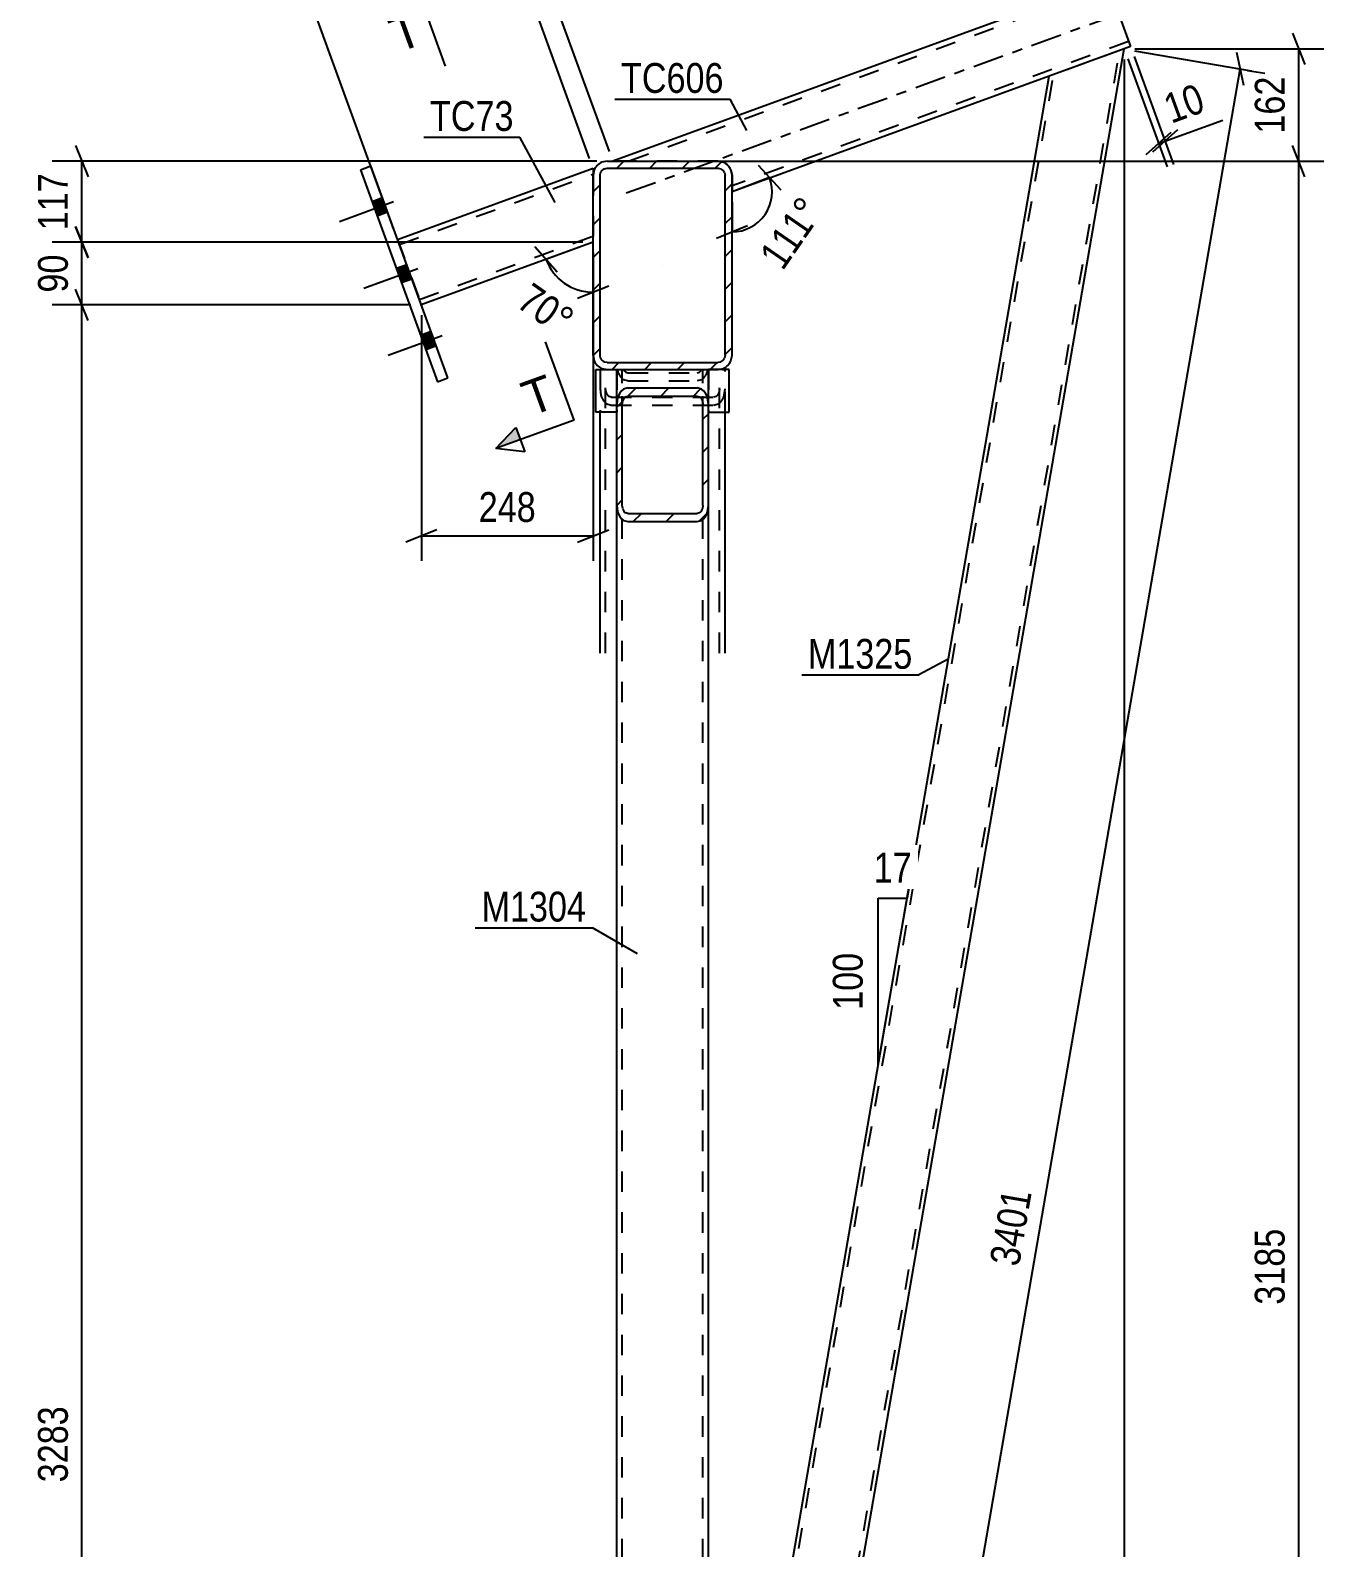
# Model space of a CAD drawing. Header units: millimetres. Extents: x -174 to 1015, y -641 to 200.
# Drawn here: x -11.3 to 112.9, y -495.1 to -349.4 of the extents above; entities that cross this region are included whole.
import ezdxf

# ---------------------------------------------------------------- set-up
doc = ezdxf.new("R2010")
doc.units = ezdxf.units.MM
doc.linetypes.add('DXK_LINE_DOT2', pattern=[3.9198, 1.9599, -1.9599])
doc.linetypes.add('DXK_LINE_DOT3', pattern=[5.9187, 2.979, -0.9799, 0.9799, -0.9799])
doc.styles.add('Arial', font='ARIAL.TTF', dxfattribs={"height": 0.2})
doc.styles.add('Arial Narrow', font='ARIALN.TTF', dxfattribs={"height": 0.2})

# ---------------------------------------------------------------- blocks, each defined once
blk = doc.blocks.new('Part-814735029-8813 - 4005')
at = {"color": 2, "linetype": 'Continuous'}
for p, q in [((55.08, -574.65), (93.73, -351.2)), ((93.73, -351.2), (86.51, -353.83)), ((53.78, -543.08), (86.51, -353.83)), ((53.78, -561.59), (53.78, -547.31)), ((55.02, -574.65), (54.71, -574.65)), ((55.02, -574.65), (55.08, -574.65))]:
    blk.add_line(p, q, dxfattribs=at)
at = {"color": 7, "linetype": 'DXK_LINE_DOT2'}
for p, q in [((54.68, -574.65), (93.29, -351.36)), ((53.78, -545.43), (86.94, -353.67)), ((53.78, -543.08), (53.78, -547.31)), ((53.78, -574.65), (53.78, -561.59)), ((54.85, -574.65), (53.78, -574.65))]:
    blk.add_line(p, q, dxfattribs=at)
blk = doc.blocks.new('Part-814735029-4050 - 4005')
at = {"color": 7, "linetype": 'DXK_LINE_DOT2'}
for p, q in [((92.23, -345.22), (46.17, -361.98)), ((90.44, -345.3), (84.18, -347.58)), ((92.15, -345.01), (92.05, -344.72)), ((94.14, -350.48), (56.05, -364.35)), ((93.73, -351.2), (86.51, -353.83)), ((54.71, -361.98), (44.61, -361.98)), ((54.71, -361.98), (55.22, -362.08)), ((55.22, -362.08), (54.71, -361.98)), ((54.71, -361.98), (55.22, -362.08)), ((55.22, -362.08), (54.71, -361.98)), ((55.94, -362.81), (56.05, -363.32)), ((56.05, -363.32), (55.94, -362.81)), ((55.94, -362.81), (56.05, -363.32)), ((56.05, -363.32), (55.94, -362.81)), ((56.05, -363.32), (56.05, -364.92))]:
    blk.add_line(p, q, dxfattribs=at)
at = {"color": 2, "linetype": 'Continuous'}
for p, q in [((92.05, -344.72), (90.44, -345.3)), ((92.05, -344.72), (94.33, -350.98)), ((84.18, -347.58), (44.61, -361.98)), ((94.33, -350.98), (93.73, -351.2)), ((86.51, -353.83), (56.05, -364.92))]:
    blk.add_line(p, q, dxfattribs=at)
at = {"color": 7, "linetype": 'DXK_LINE_DOT3'}
blk.add_line((93.19, -347.85), (45.75, -365.12), dxfattribs=at)
at = {"color": 7, "linetype": 'DXK_LINE_DOT2'}
blk.add_arc((54.71, -363.32), 1.33, 22.5, 67.5, dxfattribs=at)
blk.add_arc((54.71, -363.32), 1.33, 22.5, 67.5, dxfattribs=at)
blk.add_arc((54.71, -363.32), 1.33, 22.5, 67.5, dxfattribs=at)
blk.add_arc((54.71, -363.32), 1.33, 22.5, 67.5, dxfattribs=at)
blk = doc.blocks.new('Part-814735029-4053 - 4005')
at = {"color": 2, "linetype": 'Continuous'}
for p, q in [((20.35, -362.81), (21.35, -362.44)), ((20.35, -362.81), (27.76, -383.17)), ((28.76, -382.8), (21.35, -362.44)), ((27.76, -383.17), (28.76, -382.8))]:
    blk.add_line(p, q, dxfattribs=at)
blk = doc.blocks.new('Part-814735029-4055 - 4005')
at = {"color": 2, "linetype": 'Continuous'}
for p, q in [((23.92, -369.49), (42.71, -362.65)), ((42.71, -362.65), (42.71, -363.32)), ((26.2, -375.75), (42.71, -369.74))]:
    blk.add_line(p, q, dxfattribs=at)
at = {"color": 7, "linetype": 'DXK_LINE_DOT2'}
for p, q in [((24.1, -369.99), (42.71, -363.22)), ((42.71, -363.32), (42.71, -369.74)), ((23.92, -369.49), (26.2, -375.75)), ((26.02, -375.25), (42.71, -369.18))]:
    blk.add_line(p, q, dxfattribs=at)
blk = doc.blocks.new('Bolt-814735029-4065 - 4005')
at = {"linetype": 'Continuous'}
for points in [[(22.97, -366.89), (22.47, -365.51), (21.47, -365.88), (21.97, -367.26)], [(22.97, -366.89), (22.47, -365.51), (21.47, -365.88), (21.97, -367.26)], [(22.97, -366.89), (22.47, -365.51), (21.47, -365.88), (21.97, -367.26)], [(25.31, -373.31), (24.81, -371.93), (23.81, -372.3), (24.31, -373.68)], [(25.31, -373.31), (24.81, -371.93), (23.81, -372.3), (24.31, -373.68)], [(27.65, -379.73), (27.14, -378.35), (26.14, -378.72), (26.64, -380.1)], [(27.65, -379.73), (27.14, -378.35), (26.14, -378.72), (26.64, -380.1)], [(27.65, -379.73), (27.14, -378.35), (26.14, -378.72), (26.64, -380.1)]]:
    blk.add_hatch(color=1, dxfattribs=at).paths.add_polyline_path(points)
at = {"color": 1, "linetype": 'Continuous'}
for p, q in [((22.47, -365.51), (21.47, -365.88)), ((22.47, -365.51), (21.47, -365.88)), ((22.47, -365.51), (21.47, -365.88)), ((23.54, -365.9), (18.34, -367.8)), ((23.54, -365.9), (18.34, -367.8)), ((23.54, -365.9), (18.34, -367.8)), ((22.97, -366.89), (21.97, -367.26)), ((22.97, -366.89), (21.97, -367.26)), ((22.97, -366.89), (21.97, -367.26)), ((25.87, -372.33), (20.67, -374.22)), ((25.87, -372.33), (20.67, -374.22)), ((24.81, -371.93), (23.81, -372.3)), ((24.81, -371.93), (23.81, -372.3)), ((25.31, -373.31), (24.31, -373.68)), ((25.31, -373.31), (24.31, -373.68)), ((28.21, -378.75), (23.01, -380.64)), ((28.21, -378.75), (23.01, -380.64)), ((28.21, -378.75), (23.01, -380.64)), ((27.14, -378.35), (26.14, -378.72)), ((27.14, -378.35), (26.14, -378.72)), ((27.14, -378.35), (26.14, -378.72)), ((27.65, -379.73), (26.64, -380.1)), ((27.65, -379.73), (26.64, -380.1)), ((27.65, -379.73), (26.64, -380.1))]:
    blk.add_line(p, q, dxfattribs=at)
blk = doc.blocks.new('Part-814735029-4068 - 4005')
at = {"linetype": 'Continuous'}
h = blk.add_hatch(dxfattribs=at)
h.set_pattern_fill('', scale=0.7, style=0, pattern_type=0)
h.set_pattern_definition([(45, (44.9787, -395.0465), (-1.57154, 1.57154), [])])
h.paths.add_polyline_path([(44.98, -385.32), (44.98, -395.05), (45.06, -395.64), (45.29, -396.15), (45.64, -396.48), (46.05, -396.6), (52.71, -396.6), (53.12, -396.48), (53.47, -396.15), (53.7, -395.64), (53.78, -395.05), (53.78, -385.32), (53.7, -384.72), (53.47, -384.21), (53.12, -383.88), (52.71, -383.76), (46.05, -383.76), (45.64, -383.88), (45.29, -384.21), (45.06, -384.72)])
h.paths.add_polyline_path([(45.67, -384.76), (45.84, -384.6), (46.05, -384.54), (52.71, -384.54), (52.92, -384.6), (53.09, -384.76), (53.2, -385.02), (53.25, -385.32), (53.25, -395.05), (53.2, -395.34), (53.09, -395.6), (52.92, -395.77), (52.71, -395.82), (46.05, -395.82), (45.84, -395.77), (45.67, -395.6), (45.55, -395.34), (45.51, -395.05), (45.51, -385.32), (45.55, -385.02)])
at = {"color": 2, "linetype": 'Continuous'}
for p, q in [((44.98, -385.32), (44.98, -381.98)), ((53.78, -385.32), (53.78, -381.98)), ((45.06, -384.72), (44.98, -385.32)), ((46.05, -383.76), (45.64, -383.88)), ((45.84, -384.6), (46.05, -384.54)), ((46.05, -383.76), (52.71, -383.76)), ((46.05, -384.54), (52.71, -384.54)), ((53.12, -383.88), (52.71, -383.76)), ((52.71, -384.54), (52.92, -384.6)), ((53.78, -385.32), (53.7, -384.72)), ((44.98, -395.05), (44.98, -385.32)), ((45.51, -385.32), (45.55, -385.02)), ((45.51, -395.05), (45.51, -385.32)), ((53.2, -385.02), (53.25, -385.32)), ((53.25, -395.05), (53.25, -385.32)), ((53.78, -395.05), (53.78, -385.32)), ((44.98, -395.05), (45.06, -395.64)), ((45.55, -395.34), (45.51, -395.05)), ((46.05, -395.82), (45.84, -395.77)), ((46.05, -395.82), (52.71, -395.82)), ((52.92, -395.77), (52.71, -395.82)), ((53.25, -395.05), (53.2, -395.34)), ((53.7, -395.64), (53.78, -395.05)), ((45.64, -396.48), (46.05, -396.6)), ((46.05, -396.6), (52.71, -396.6)), ((52.71, -396.6), (53.12, -396.48))]:
    blk.add_line(p, q, dxfattribs=at)
at = {"color": 7, "linetype": 'DXK_LINE_DOT2'}
for p, q in [((44.98, -381.98), (53.78, -381.98)), ((45.06, -382.12), (45.04, -381.98)), ((45.51, -395.05), (45.51, -381.98)), ((45.62, -381.98), (45.67, -382.08)), ((46.05, -383.08), (45.64, -382.97)), ((45.67, -382.08), (45.84, -382.25)), ((45.84, -382.25), (46.05, -382.31)), ((46.05, -382.31), (52.71, -382.31)), ((46.05, -383.08), (52.71, -383.08)), ((52.71, -382.31), (52.92, -382.25)), ((53.12, -382.97), (52.71, -383.08)), ((52.92, -382.25), (53.09, -382.08)), ((53.09, -382.08), (53.13, -381.98)), ((53.25, -395.05), (53.25, -381.98)), ((53.72, -381.98), (53.7, -382.12)), ((44.98, -395.05), (44.98, -385.32)), ((53.78, -395.05), (53.78, -385.32))]:
    blk.add_line(p, q, dxfattribs=at)
for centre, start, end in [((46.44, -381.8), 193.2949, 235.5336), ((52.32, -381.8), 304.4664, 346.7051)]:
    blk.add_arc(centre, 1.42, start, end, dxfattribs=at)
at = {"color": 2, "linetype": 'Continuous'}
for centre, radius, start, end in [((46.44, -385.05), 1.42, 124.4664, 166.7051), ((46.24, -385.18), 0.709, 124.4664, 166.7051), ((52.52, -385.18), 0.709, 13.2949, 55.5336), ((52.32, -385.05), 1.42, 13.2949, 55.5336), ((46.44, -395.32), 1.42, 193.2949, 235.5336), ((46.24, -395.18), 0.709, 193.2949, 235.5336), ((52.52, -395.18), 0.709, 304.4664, 346.7051), ((52.32, -395.32), 1.42, 304.4664, 346.7051)]:
    blk.add_arc(centre, radius, start, end, dxfattribs=at)
blk = doc.blocks.new('Part-814735029-4071 - 4005')
at = {"color": 7, "linetype": 'DXK_LINE_DOT2'}
for p, q in [((44.98, -381.98), (53.78, -381.98)), ((44.98, -395.05), (44.98, -381.98)), ((45.51, -574.65), (45.51, -381.98)), ((53.25, -574.65), (53.25, -381.98)), ((53.78, -395.05), (53.78, -381.98)), ((53.78, -574.65), (53.78, -547.31)), ((44.98, -574.65), (44.98, -561.59)), ((44.98, -574.65), (53.78, -574.65))]:
    blk.add_line(p, q, dxfattribs=at)
at = {"color": 2, "linetype": 'Continuous'}
for p, q in [((44.98, -561.59), (44.98, -395.05)), ((53.78, -547.31), (53.78, -395.05))]:
    blk.add_line(p, q, dxfattribs=at)
blk = doc.blocks.new('Part-814735029-4168 - 4005')
at = {"color": 7, "linetype": 'DXK_LINE_DOT2'}
for p, q in [((54.71, -381.98), (53.78, -381.98)), ((53.78, -381.98), (53.78, -386.09))]:
    blk.add_line(p, q, dxfattribs=at)
at = {"color": 2, "linetype": 'Continuous'}
for p, q in [((55.78, -381.98), (54.71, -381.98)), ((55.78, -386.09), (55.78, -381.98)), ((53.78, -386.09), (55.78, -386.09))]:
    blk.add_line(p, q, dxfattribs=at)
blk = doc.blocks.new('Part-814735029-4169 - 4005')
at = {"color": 2, "linetype": 'Continuous'}
for p, q in [((42.98, -381.98), (44.04, -381.98)), ((42.98, -386.09), (42.98, -381.98)), ((44.98, -386.09), (42.98, -386.09))]:
    blk.add_line(p, q, dxfattribs=at)
at = {"color": 7, "linetype": 'DXK_LINE_DOT2'}
for p, q in [((44.04, -381.98), (44.98, -381.98)), ((44.98, -381.98), (44.98, -386.09))]:
    blk.add_line(p, q, dxfattribs=at)
blk = doc.blocks.new('Part-814735029-4147 - 4005')
at = {"linetype": 'Continuous'}
h = blk.add_hatch(dxfattribs=at)
h.set_pattern_fill('', scale=0.7, style=0, pattern_type=0)
h.set_pattern_definition([(45, (42.712, -380.65), (-1.57154, 1.57154), [])])
h.paths.add_polyline_path([(42.71, -363.32), (42.71, -380.65), (42.81, -381.16), (43.1, -381.59), (43.54, -381.88), (44.05, -381.98), (54.71, -381.98), (55.22, -381.88), (55.65, -381.59), (55.94, -381.16), (56.05, -380.65), (56.05, -363.32), (55.94, -362.81), (55.65, -362.37), (55.22, -362.08), (54.71, -361.98), (44.05, -361.98), (43.54, -362.08), (43.1, -362.37), (42.81, -362.81)])
h.paths.add_polyline_path([(43.57, -362.85), (43.79, -362.7), (44.05, -362.65), (54.71, -362.65), (54.97, -362.7), (55.18, -362.85), (55.33, -363.06), (55.38, -363.32), (55.38, -380.65), (55.33, -380.91), (55.18, -381.12), (54.97, -381.27), (54.71, -381.32), (44.05, -381.32), (43.79, -381.27), (43.57, -381.12), (43.43, -380.91), (43.38, -380.65), (43.38, -363.32), (43.43, -363.06)])
at = {"color": 2, "linetype": 'Continuous'}
for p, q in [((42.81, -362.81), (42.71, -363.32)), ((44.05, -361.98), (43.54, -362.08)), ((43.79, -362.7), (44.05, -362.65)), ((44.05, -361.98), (54.71, -361.98)), ((44.05, -362.65), (54.71, -362.65)), ((55.22, -362.08), (54.71, -361.98)), ((54.71, -362.65), (54.97, -362.7)), ((56.05, -363.32), (55.94, -362.81)), ((42.71, -380.65), (42.71, -363.32)), ((43.38, -363.32), (43.43, -363.06)), ((43.38, -380.65), (43.38, -363.32)), ((55.33, -363.06), (55.38, -363.32)), ((55.38, -380.65), (55.38, -363.32)), ((56.05, -380.65), (56.05, -363.32)), ((42.71, -380.65), (42.81, -381.16)), ((43.43, -380.91), (43.38, -380.65)), ((44.05, -381.32), (43.79, -381.27)), ((44.05, -381.32), (54.71, -381.32)), ((54.97, -381.27), (54.71, -381.32)), ((55.38, -380.65), (55.33, -380.91)), ((55.94, -381.16), (56.05, -380.65)), ((43.54, -381.88), (44.05, -381.98)), ((44.05, -381.98), (54.71, -381.98)), ((54.71, -381.98), (55.22, -381.88))]:
    blk.add_line(p, q, dxfattribs=at)
at = {"color": 7, "linetype": 'DXK_LINE_DOT3'}
blk.add_line((49.38, -371.98), (49.38, -371.98), dxfattribs=at)
at = {"color": 2, "linetype": 'Continuous'}
for centre, radius, start, end in [((44.05, -363.32), 1.33, 112.5, 157.5), ((44.05, -363.32), 0.667, 112.5, 157.5), ((54.71, -363.32), 0.667, 22.5, 67.5), ((54.71, -363.32), 1.33, 22.5, 67.5), ((44.05, -380.65), 1.33, 202.5, 247.5), ((44.05, -380.65), 0.667, 202.5, 247.5), ((54.71, -380.65), 0.667, 292.5, 337.5), ((54.71, -380.65), 1.33, 292.5, 337.5)]:
    blk.add_arc(centre, radius, start, end, dxfattribs=at)
blk = doc.blocks.new('Part-814735029-4175 - 4005')
at = {"color": 7, "linetype": 'DXK_LINE_DOT2'}
for p, q in [((43.38, -381.98), (55.38, -381.98)), ((43.38, -381.98), (43.38, -386.09)), ((43.91, -409.22), (43.91, -381.98)), ((54.85, -409.22), (54.85, -381.98)), ((55.38, -386.09), (55.38, -381.98)), ((43.38, -383.86), (43.46, -384.46)), ((43.95, -384.16), (43.91, -383.86)), ((44.45, -384.64), (44.24, -384.58)), ((44.45, -384.64), (54.31, -384.64)), ((54.52, -384.58), (54.31, -384.64)), ((54.85, -383.86), (54.8, -384.16)), ((55.3, -384.46), (55.38, -383.86)), ((44.04, -385.3), (44.45, -385.42)), ((44.45, -385.42), (54.31, -385.42)), ((54.31, -385.42), (54.72, -385.3))]:
    blk.add_line(p, q, dxfattribs=at)
at = {"color": 2, "linetype": 'Continuous'}
for p, q in [((43.38, -409.22), (43.38, -386.09)), ((55.38, -409.22), (55.38, -386.09))]:
    blk.add_line(p, q, dxfattribs=at)
at = {"color": 7, "linetype": 'DXK_LINE_DOT2'}
for centre, radius, start, end in [((44.84, -384.13), 1.42, 193.2949, 235.5336), ((44.64, -384), 0.709, 193.2949, 235.5336), ((54.12, -384), 0.709, 304.4664, 346.7051), ((53.92, -384.13), 1.42, 304.4664, 346.7051)]:
    blk.add_arc(centre, radius, start, end, dxfattribs=at)
blk = doc.blocks.new('AngleDimension-814735029-22184 - 4005')
at = {"color": 7, "linetype": 'Continuous'}
for p, q in [((38.18, -371.39), (42.71, -369.74)), ((42.71, -374.57), (42.71, -369.74)), ((37.1, -370.19), (39.25, -372.6)), ((42.71, -370.74), (42.71, -374.57)), ((44.21, -373.97), (41.21, -375.17))]:
    blk.add_line(p, q, dxfattribs=at)
blk.add_arc((42.71, -369.74), 4.83, 200, 270, dxfattribs=at)
at = {"color": 0}
blk.add_wipeout([(39.66, -379.73), (42.07, -376.29), (36.78, -372.58), (34.37, -376.02)], dxfattribs=at)
at = {"color": 3, "style": 'Arial Narrow'}
blk.add_text('70°', height=2.863, rotation=-35.002, dxfattribs=at).set_placement((35.21, -375.88))
blk = doc.blocks.new('AngleDimension-814735029-22182 - 4005')
at = {"color": 7, "linetype": 'Continuous'}
for p, q in [((73.39, -429.66), (72.86, -432.77)), ((70.1, -432.77), (72.86, -432.77)), ((70.1, -448.73), (72.86, -432.77)), ((70.1, -448.73), (70.1, -432.77))]:
    blk.add_line(p, q, dxfattribs=at)
at = {"color": 0}
blk.add_wipeout([(69.2, -437.41), (65, -437.41), (65, -444.09), (69.2, -444.09)], dxfattribs=at)
at = {"color": 3, "style": 'Arial Narrow'}
blk.add_text('100', height=2.863, rotation=90.0002, dxfattribs=at).set_placement((68.6, -443.49))
at = {"color": 0}
blk.add_wipeout([(73.9, -431.87), (73.9, -427.67), (69.05, -427.67), (69.05, -431.87)], dxfattribs=at)
at = {"color": 3, "style": 'Arial Narrow'}
blk.add_text('17', height=2.863, dxfattribs=at).set_placement((69.65, -431.27))
blk = doc.blocks.new('StraightDimension-814735029-22234 - 4005')
at = {"color": 7, "linetype": 'Continuous'}
for p, q in [((-7, -360.48), (-5.8, -363.48)), ((43.05, -361.98), (-9.25, -361.98)), ((-6.4, -369.77), (-6.4, -361.98)), ((-5.8, -371.27), (-7, -368.27)), ((41.71, -369.77), (-9.25, -369.77))]:
    blk.add_line(p, q, dxfattribs=at)
at = {"color": 0}
blk.add_wipeout([(-7.15, -362.53), (-11.35, -362.53), (-11.35, -369.22), (-7.15, -369.22)], dxfattribs=at)
at = {"color": 3, "style": 'Arial Narrow'}
blk.add_text('117', height=2.863, rotation=90.0002, dxfattribs=at).set_placement((-7.75, -368.62))
blk = doc.blocks.new('StraightDimension-814735029-22235 - 4005')
at = {"color": 7, "linetype": 'Continuous'}
for p, q in [((-7, -368.27), (-5.8, -371.27)), ((41.71, -369.77), (-9.25, -369.77)), ((-6.4, -375.78), (-6.4, -369.77)), ((-5.8, -377.28), (-7, -374.28)), ((25.21, -375.78), (-9.25, -375.78))]:
    blk.add_line(p, q, dxfattribs=at)
at = {"color": 0}
blk.add_wipeout([(-7.15, -370.35), (-11.35, -370.35), (-11.35, -375.2), (-7.15, -375.2)], dxfattribs=at)
at = {"color": 3, "style": 'Arial Narrow'}
blk.add_text('90', height=2.863, rotation=90.0002, dxfattribs=at).set_placement((-7.75, -374.6))
blk = doc.blocks.new('StraightDimension-814735029-22236 - 4005')
at = {"color": 7, "linetype": 'Continuous'}
for p, q in [((-5.8, -377.28), (-7, -374.28)), ((25.21, -375.78), (-9.25, -375.78)), ((-6.4, -594.65), (-6.4, -375.78)), ((-7, -593.15), (-5.8, -596.15)), ((22.59, -594.65), (-9.25, -594.65))]:
    blk.add_line(p, q, dxfattribs=at)
at = {"color": 0}
blk.add_wipeout([(-7.15, -480.96), (-11.35, -480.96), (-11.35, -489.47), (-7.15, -489.47)], dxfattribs=at)
at = {"color": 3, "style": 'Arial Narrow'}
blk.add_text('3283', height=2.863, rotation=90.0002, dxfattribs=at).set_placement((-7.75, -488.87))
blk = doc.blocks.new('StraightDimension-814735029-22240 - 4005')
at = {"color": 7, "linetype": 'Continuous'}
for p, q in [((42.71, -370.77), (42.71, -400.38)), ((26.21, -376.78), (26.21, -400.38)), ((27.71, -397.38), (24.71, -398.58)), ((41.21, -398.58), (44.21, -397.38)), ((26.21, -397.98), (42.71, -397.98))]:
    blk.add_line(p, q, dxfattribs=at)
at = {"color": 0}
blk.add_wipeout([(37.8, -397.23), (37.8, -393.03), (31.12, -393.03), (31.12, -397.23)], dxfattribs=at)
at = {"color": 3, "style": 'Arial Narrow'}
blk.add_text('248', height=2.863, dxfattribs=at).set_placement((31.72, -396.63))
blk = doc.blocks.new('StraightDimension-814735029-22243 - 4005')
at = {"color": 7, "linetype": 'Continuous'}
for p, q in [((109.88, -349.7), (111.08, -352.7)), ((94.73, -351.2), (112.88, -351.2)), ((110.48, -361.98), (110.48, -351.2)), ((111.08, -363.48), (109.88, -360.48)), ((53.18, -361.98), (112.88, -361.98))]:
    blk.add_line(p, q, dxfattribs=at)
at = {"color": 0}
blk.add_wipeout([(109.73, -353.25), (105.53, -353.25), (105.53, -359.93), (109.73, -359.93)], dxfattribs=at)
at = {"color": 3, "style": 'Arial Narrow'}
blk.add_text('162', height=2.863, rotation=90.0002, dxfattribs=at).set_placement((109.13, -359.33))
blk = doc.blocks.new('StraightDimension-814735029-22244 - 4005')
at = {"color": 7, "linetype": 'Continuous'}
for p, q in [((111.08, -363.48), (109.88, -360.48)), ((53.18, -361.98), (112.88, -361.98)), ((110.48, -574.33), (110.48, -361.98)), ((109.88, -572.83), (111.08, -575.83)), ((54.25, -574.33), (112.88, -574.33))]:
    blk.add_line(p, q, dxfattribs=at)
at = {"color": 0}
blk.add_wipeout([(109.73, -463.9), (105.53, -463.9), (105.53, -472.41), (109.73, -472.41)], dxfattribs=at)
at = {"color": 3, "style": 'Arial Narrow'}
blk.add_text('3185', height=2.863, rotation=90.0002, dxfattribs=at).set_placement((109.13, -471.81))
blk = doc.blocks.new('StraightDimension-814735029-22288 - 4005')
at = {"color": 7, "linetype": 'Continuous'}
for p, q in [((93.73, -352.2), (93.73, -583.64)), ((56.05, -578.58), (56.05, -583.64)), ((57.55, -580.64), (54.55, -581.84)), ((56.05, -581.24), (93.73, -581.24)), ((92.23, -581.84), (95.23, -580.64))]:
    blk.add_line(p, q, dxfattribs=at)
at = {"color": 0}
blk.add_wipeout([(78.23, -580.49), (78.23, -576.29), (71.54, -576.29), (71.54, -580.49)], dxfattribs=at)
at = {"color": 3, "style": 'Arial Narrow'}
blk.add_text('565', height=2.863, dxfattribs=at).set_placement((72.14, -579.89))
blk = doc.blocks.new('AngleDimension-814735029-22293 - 4005')
at = {"color": 7, "linetype": 'Continuous'}
for p, q in [((58.56, -362.36), (60.74, -364.74)), ((59.65, -363.55), (56.05, -364.92)), ((56.05, -368.77), (56.05, -364.92)), ((56.05, -365.92), (56.05, -368.77)), ((54.55, -369.37), (57.55, -368.17))]:
    blk.add_line(p, q, dxfattribs=at)
blk.add_arc((56.05, -364.92), 3.85, 270, 20.7284, dxfattribs=at)
at = {"color": 0}
blk.add_wipeout([(65.77, -366.6), (62.31, -364.21), (57.6, -371.03), (61.06, -373.42)], dxfattribs=at)
at = {"color": 3, "style": 'Arial Narrow'}
blk.add_text('111°', height=2.863, rotation=55.3649, dxfattribs=at).set_placement((60.91, -372.58))
blk = doc.blocks.new('StraightDimension-814735029-22318 - 4005')
at = {"color": 7, "linetype": 'Continuous'}
for p, q in [((82.49, -333.2), (77.05, -318.25)), ((76.82, -322.01), (79.23, -319.85)), ((35.33, -336.47), (78.02, -320.93)), ((44.27, -361.04), (34.35, -333.79)), ((36.53, -335.39), (34.12, -337.55))]:
    blk.add_line(p, q, dxfattribs=at)
at = {"color": 0}
blk.add_wipeout([(59.56, -326.85), (58.12, -322.9), (51.84, -325.19), (53.28, -329.14)], dxfattribs=at)
at = {"color": 3, "style": 'Arial Narrow'}
blk.add_text('682', height=2.863, rotation=20.002, dxfattribs=at).set_placement((53.64, -328.37))
blk = doc.blocks.new('StraightDimension-814735029-22319 - 4005')
at = {"color": 7, "linetype": 'Continuous'}
for p, q in [((42.37, -361.71), (32.46, -334.48)), ((44.27, -361.04), (34.35, -333.79)), ((32.23, -338.23), (34.64, -336.08)), ((33.43, -337.16), (35.33, -336.47)), ((36.53, -335.39), (34.12, -337.55))]:
    blk.add_line(p, q, dxfattribs=at)
at = {"color": 0}
blk.add_wipeout([(36.4, -335.28), (34.97, -331.33), (30.4, -332.99), (31.84, -336.94)], dxfattribs=at)
at = {"color": 3, "style": 'Arial Narrow'}
blk.add_text('30', height=2.863, rotation=20.002, dxfattribs=at).set_placement((32.2, -336.17))
blk = doc.blocks.new('StraightDimension-814735029-22320 - 4005')
at = {"color": 7, "linetype": 'Continuous'}
for p, q in [((42.37, -361.71), (32.46, -334.48)), ((32.23, -338.23), (34.64, -336.08)), ((14.64, -344), (33.43, -337.16)), ((23.58, -368.55), (13.67, -341.32)), ((15.84, -342.92), (13.44, -345.07))]:
    blk.add_line(p, q, dxfattribs=at)
at = {"color": 0}
blk.add_wipeout([(26.92, -338.73), (25.48, -334.78), (19.2, -337.07), (20.64, -341.02)], dxfattribs=at)
at = {"color": 3, "style": 'Arial Narrow'}
blk.add_text('300', height=2.863, rotation=20.002, dxfattribs=at).set_placement((21, -340.25))
blk = doc.blocks.new('StraightDimension-814735029-23304 - 4005')
at = {"color": 7, "linetype": 'Continuous'}
for p, q in [((94.07, -352.14), (97.85, -362.53)), ((94.67, -351.92), (98.45, -362.31)), ((95.83, -361.35), (98.24, -359.2)), ((98.83, -358.98), (96.43, -361.13)), ((97.03, -360.27), (97.63, -360.06))]:
    blk.add_line(p, q, dxfattribs=at)
at = {"color": 0}
blk.add_wipeout([(102.43, -357.51), (100.99, -353.56), (96.43, -355.22), (97.87, -359.17)], dxfattribs=at)
at = {"color": 7, "linetype": 'Continuous'}
blk.add_line((97.63, -360.06), (103.18, -358.04), dxfattribs=at)
blk.add_line((97.63, -360.06), (103.18, -358.04), dxfattribs=at)
at = {"color": 3, "style": 'Arial Narrow'}
blk.add_text('10', height=2.863, rotation=20.002, dxfattribs=at).set_placement((98.23, -358.4))
blk = doc.blocks.new('StraightDimension-814735029-30668 - 4005')
at = {"color": 7, "linetype": 'Continuous'}
for p, q in [((94.71, -351.37), (107.23, -353.54)), ((105.21, -354.71), (104.53, -351.55)), ((66.23, -576.58), (104.87, -353.13)), ((56.07, -574.82), (68.59, -576.99)), ((65.89, -575), (66.56, -578.16))]:
    blk.add_line(p, q, dxfattribs=at)
at = {"color": 0}
blk.add_wipeout([(85.53, -460.53), (81.4, -459.82), (79.95, -468.2), (84.08, -468.92)], dxfattribs=at)
at = {"color": 3, "style": 'Arial Narrow'}
blk.add_text('3401', height=2.863, rotation=80.1912, dxfattribs=at).set_placement((83.6, -468.23))
blk = doc.blocks.new('SectionMark-814735029-30096 - 4005')
at = {"linetype": 'Continuous'}
for points in [[(20.6, -347.23), (21.03, -348.4), (18.26, -348.09)], [(35.28, -387.55), (35.71, -388.72), (33.36, -389.58)]]:
    blk.add_hatch(color=6, dxfattribs=at).paths.add_polyline_path(points)
at = {"color": 6, "linetype": 'Continuous'}
for p, q in [((18.26, -348.09), (20.18, -346.06)), ((21.03, -348.4), (20.18, -346.06)), ((18.26, -348.09), (21.03, -348.4)), ((33.36, -389.58), (35.28, -387.55)), ((35.28, -387.55), (36.14, -389.9)), ((36.14, -389.9), (33.36, -389.58))]:
    blk.add_line(p, q, dxfattribs=at)
at = {"color": 0, "linetype": 'Continuous'}
for points in [[(26.63, -350.62), (25.43, -347.34), (22.75, -348.31), (23.95, -351.6)], [(39.34, -385.54), (38.14, -382.25), (35.46, -383.23), (36.66, -386.52)]]:
    blk.add_wipeout(points, dxfattribs=at)
at = {"color": 6, "linetype": 'Continuous'}
for p, q in [((25.77, -345.35), (18.26, -348.09)), ((25.77, -345.35), (28.51, -352.87)), ((40.88, -386.84), (38.14, -379.33)), ((40.88, -386.84), (33.36, -389.58))]:
    blk.add_line(p, q, dxfattribs=at)
at = {"color": 3, "linetype": 'Continuous', "style": 'Arial'}
for p in [(23.95, -351.6), (36.66, -386.52)]:
    blk.add_text('T', height=3.34, rotation=20.002, dxfattribs=at).set_placement(p)
blk = doc.blocks.new('Mark-814735029-22128 - 4005')
at = {"color": 0}
blk.add_wipeout([(73.39, -410.73), (73.39, -407.73), (63.34, -407.73), (63.34, -410.73)], dxfattribs=at)
blk.add_wipeout([(73.39, -410.73), (73.39, -407.73), (63.34, -407.73), (63.34, -410.73)], dxfattribs=at)
at = {"color": 30, "linetype": 'Continuous'}
for p in [(76.82, -409.82), (62.74, -411.33)]:
    blk.add_line(p, (73.99, -411.33), dxfattribs=at)
at = {"color": 3, "style": 'Arial Narrow'}
blk.add_text('M1325', height=2.863, dxfattribs=at).set_placement((63.34, -410.73))
blk = doc.blocks.new('Mark-814735029-22125 - 4005')
at = {"color": 0}
blk.add_wipeout([(42.04, -435.01), (42.04, -432.01), (31.99, -432.01), (31.99, -435.01)], dxfattribs=at)
blk.add_wipeout([(42.04, -435.01), (42.04, -432.01), (31.99, -432.01), (31.99, -435.01)], dxfattribs=at)
at = {"color": 30, "linetype": 'Continuous'}
for p in [(31.39, -435.61), (46.97, -438.11)]:
    blk.add_line(p, (42.64, -435.61), dxfattribs=at)
at = {"color": 3, "style": 'Arial Narrow'}
blk.add_text('M1304', height=2.863, dxfattribs=at).set_placement((31.99, -435.01))
blk = doc.blocks.new('Mark-814735029-22147 - 4005')
at = {"color": 0}
blk.add_wipeout([(55.26, -355.42), (55.26, -352.42), (45.39, -352.42), (45.39, -355.42)], dxfattribs=at)
blk.add_wipeout([(55.26, -355.42), (55.26, -352.42), (45.39, -352.42), (45.39, -355.42)], dxfattribs=at)
at = {"color": 30, "linetype": 'Continuous'}
for p in [(44.79, -356.02), (57.46, -359.04)]:
    blk.add_line(p, (55.86, -356.02), dxfattribs=at)
at = {"color": 3, "style": 'Arial Narrow'}
blk.add_text('TC606', height=2.863, dxfattribs=at).set_placement((45.39, -355.42))
blk = doc.blocks.new('Mark-814735029-22150 - 4005')
at = {"color": 0}
blk.add_wipeout([(35.07, -359.07), (35.07, -356.07), (27.04, -356.07), (27.04, -359.07)], dxfattribs=at)
blk.add_wipeout([(35.07, -359.07), (35.07, -356.07), (27.04, -356.07), (27.04, -359.07)], dxfattribs=at)
at = {"color": 30, "linetype": 'Continuous'}
for p in [(26.44, -359.67), (39.07, -365.94)]:
    blk.add_line(p, (35.67, -359.67), dxfattribs=at)
at = {"color": 3, "style": 'Arial Narrow'}
blk.add_text('TC73', height=2.863, dxfattribs=at).set_placement((27.04, -359.07))

msp = doc.modelspace()

# ---------------------------------------------------------------- block references
for name in ['Part-814735029-4050 - 4005', 'Part-814735029-8813 - 4005', 'Part-814735029-4053 - 4005', 'Part-814735029-4055 - 4005', 'Part-814735029-4147 - 4005', 'Bolt-814735029-4065 - 4005', 'Part-814735029-4169 - 4005', 'Part-814735029-4175 - 4005', 'Part-814735029-4068 - 4005', 'Part-814735029-4071 - 4005', 'Part-814735029-4168 - 4005']:
    msp.add_blockref(name, (0, 0))

# ---------------------------------------------------------------- next in the draw order: block references
for name in ['StraightDimension-814735029-22243 - 4005', 'AngleDimension-814735029-22184 - 4005', 'AngleDimension-814735029-22182 - 4005', 'Mark-814735029-22125 - 4005']:
    msp.add_blockref(name, (0, 0))

# ---------------------------------------------------------------- next in the draw order: block references
for name in ['StraightDimension-814735029-22234 - 4005', 'StraightDimension-814735029-22244 - 4005']:
    msp.add_blockref(name, (0, 0))

# ---------------------------------------------------------------- next in the draw order: block references
for name in ['StraightDimension-814735029-22288 - 4005', 'StraightDimension-814735029-22235 - 4005']:
    msp.add_blockref(name, (0, 0))

# ---------------------------------------------------------------- next in the draw order: block references
for name in ['StraightDimension-814735029-22318 - 4005', 'StraightDimension-814735029-23304 - 4005', 'AngleDimension-814735029-22293 - 4005', 'StraightDimension-814735029-22236 - 4005']:
    msp.add_blockref(name, (0, 0))

# ---------------------------------------------------------------- next in the draw order: block references
for name in ['StraightDimension-814735029-22319 - 4005', 'StraightDimension-814735029-30668 - 4005', 'StraightDimension-814735029-22240 - 4005']:
    msp.add_blockref(name, (0, 0))

# ---------------------------------------------------------------- next in the draw order: block references
for name in ['StraightDimension-814735029-22320 - 4005', 'Mark-814735029-22147 - 4005', 'Mark-814735029-22128 - 4005']:
    msp.add_blockref(name, (0, 0))

# ---------------------------------------------------------------- next in the draw order: block references
msp.add_blockref('SectionMark-814735029-30096 - 4005', (0, 0))

# ---------------------------------------------------------------- next in the draw order: block references
msp.add_blockref('Mark-814735029-22150 - 4005', (0, 0))

doc.saveas('drawing.dxf')
